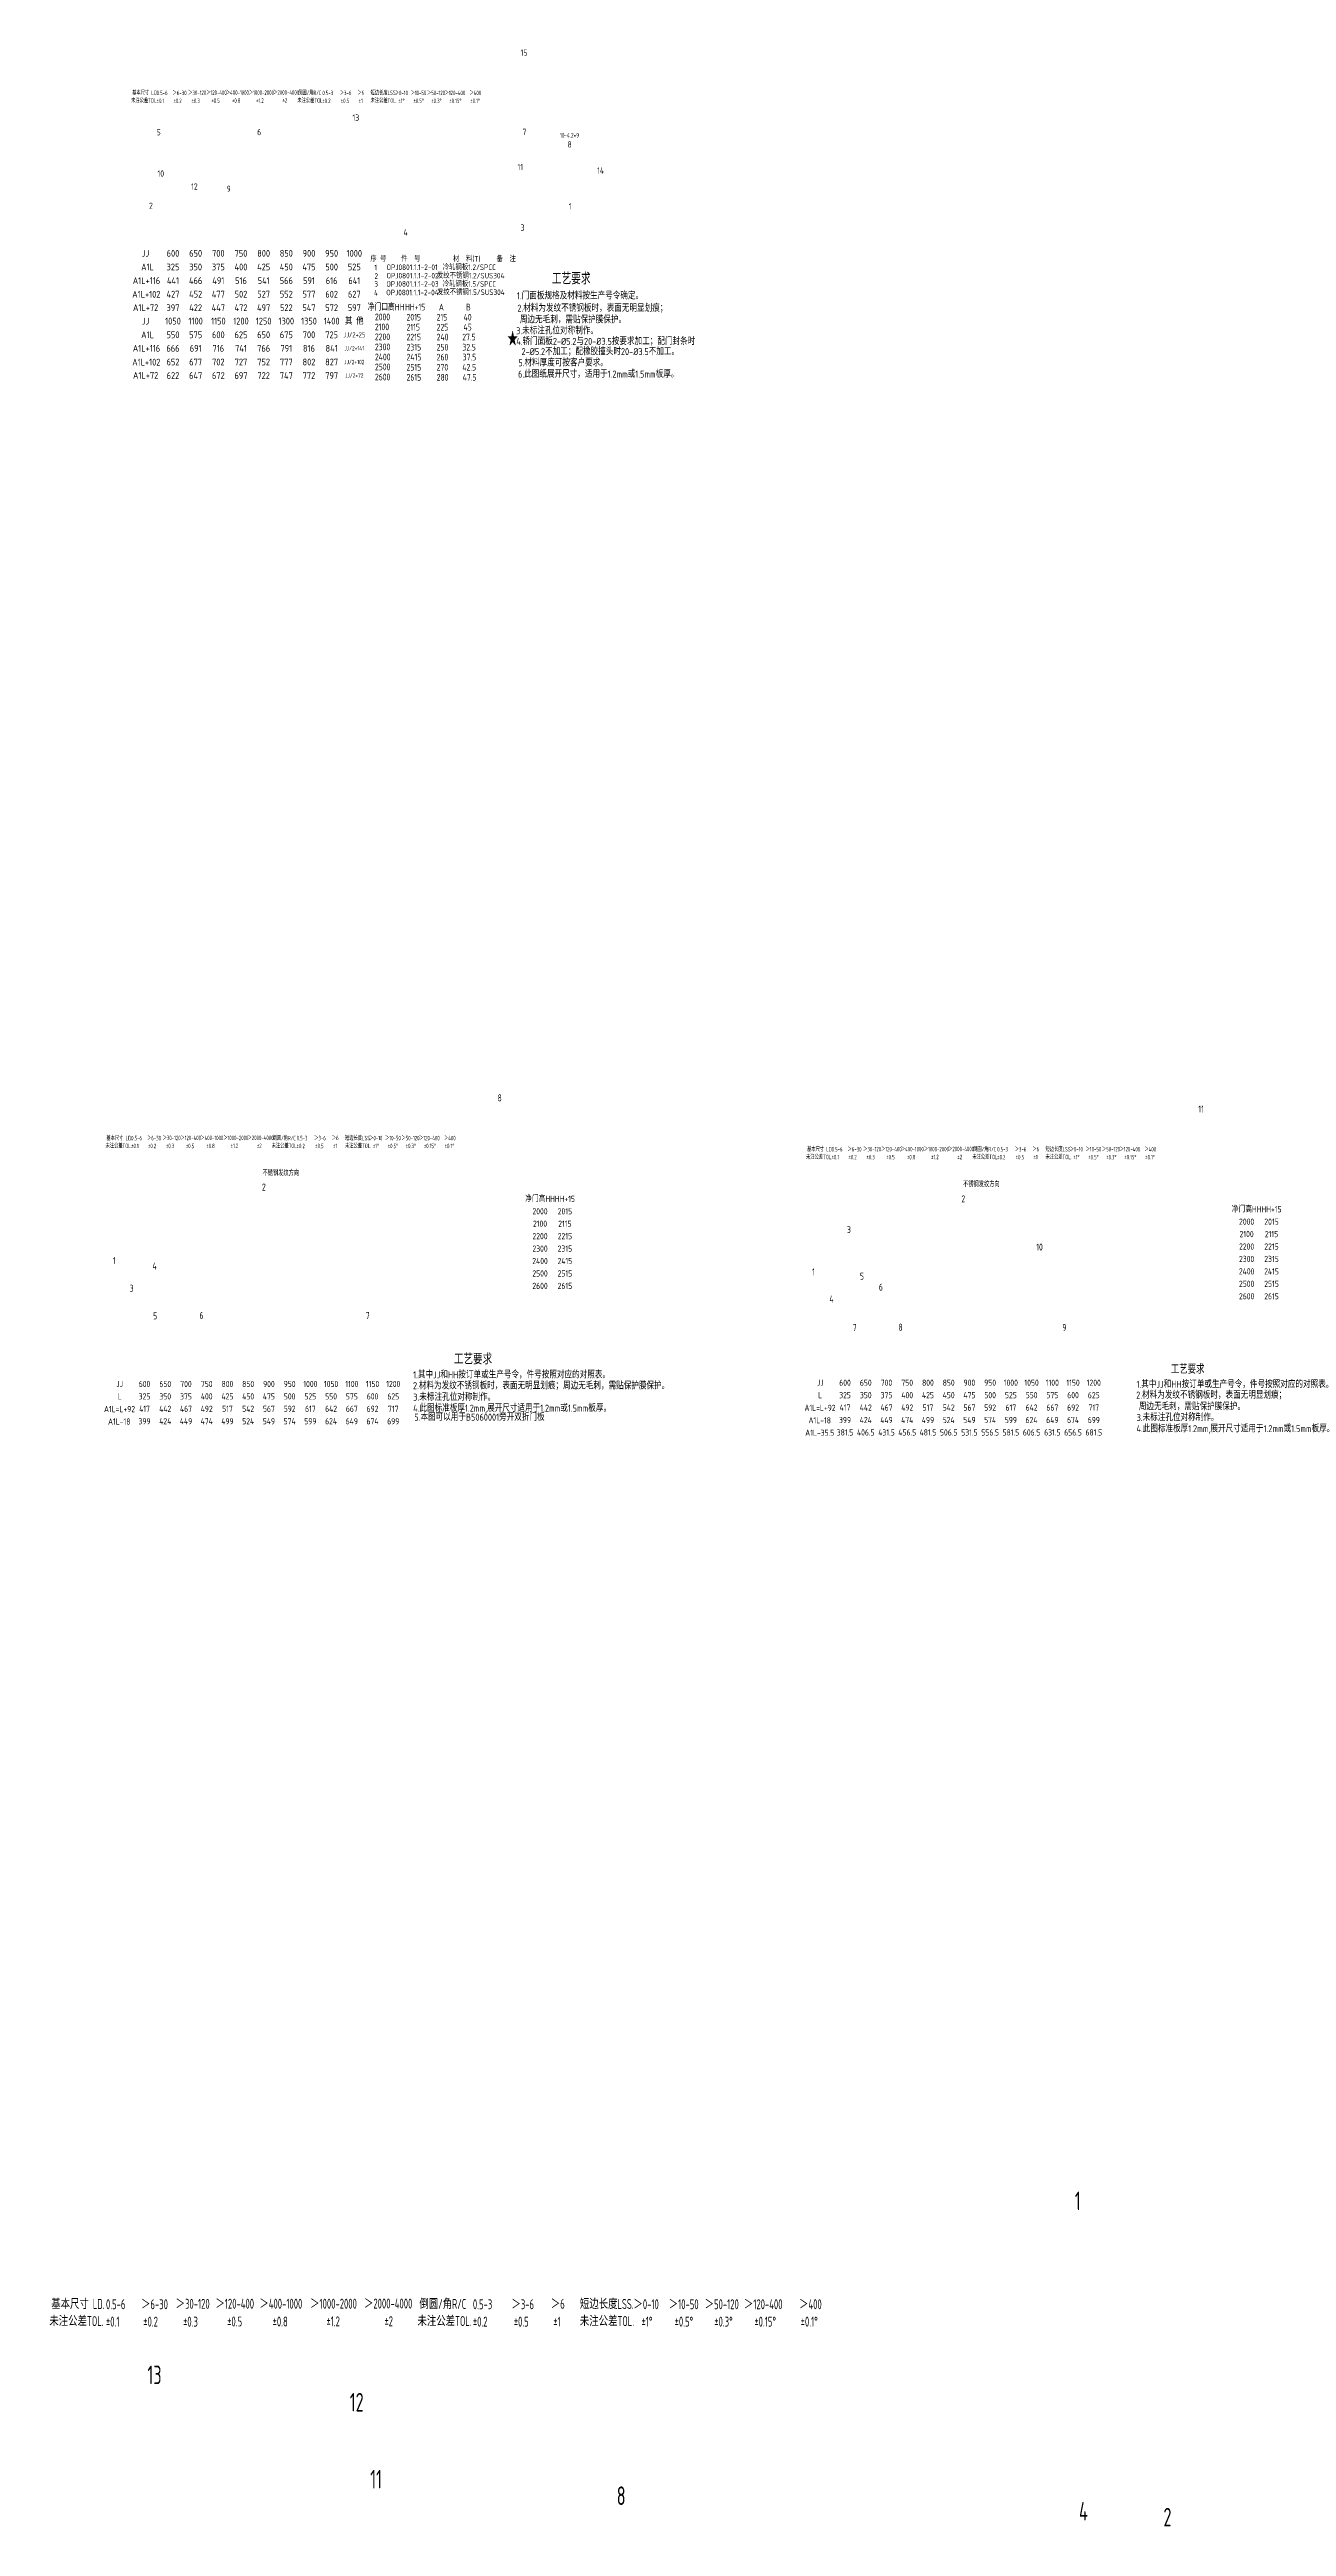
# Model space of a CAD drawing. Header units: inches. Extents: x 14216 to 120088, y -27128 to 23559.
# Drawn here: x 18953 to 19848, y 6245 to 8039 of the extents above; entities that cross this region are included whole.
import ezdxf
from ezdxf.enums import TextEntityAlignment as Align

# ---------------------------------------------------------------- set-up
doc = ezdxf.new("R2010")
doc.units = ezdxf.units.IN
doc.header["$LTSCALE"] = 0.3
doc.header["$MEASUREMENT"] = 0
for name, color, linetype in [('2', 2, 'Continuous'), ('2细实线', 2, 'Continuous'), ('6', 3, 'Continuous'), ('7', 4, 'Continuous')]:
    doc.layers.add(name, color=color, linetype=linetype)
doc.styles.add('HZ', font='isocp2.shx', dxfattribs={"width": 0.7, "bigfont": 'hztxt.shx'})

msp = doc.modelspace()

# ---------------------------------------------------------------- texts
at = {"layer": '2', "style": 'HZ'}
for s, height, width, p in [('序 号', 4.02, 0.85, (19185.6, 7885)), ('1', 4.02, 0.85, (19188.6, 7878.8)), ('2 ', 4.02, 0.85, (19188.6, 7872.6)), ('OPJ0801.1.1-2-02', 4.024, 0.85, (19197.3, 7872.9)), ('OPJ0801.1.1-2-01', 4.024, 0.85, (19197.3, 7879)), ('件  号', 4.02, 0.85, (19207.9, 7885)), ('发纹不锈钢1.2/SUS304', 4.024, 0.85, (19233.8, 7872.9)), ('冷轧钢板1.2/SPCC', 4.024, 0.85, (19238, 7879)), ('材  料(T)', 4.02, 0.85, (19245.4, 7885.1)), ('备  注', 4.02, 0.85, (19276.9, 7885)), ('净门口高HH', 4.84, 0.75, (19183.7, 7849.7)), ('4 ', 4.02, 0.85, (19188.3, 7860.5)), ('3', 4.02, 0.85, (19188.5, 7866.9)), ('OPJ0801.1.1-2-04', 4.024, 0.85, (19197.1, 7860.7)), ('OPJ0801.1.1-2-03', 4.024, 0.85, (19197.2, 7866.9)), ('发纹不锈钢1.5/SUS304', 4.024, 0.85, (19233.8, 7860.9)), ('冷轧钢板1.5/SPCC', 4.024, 0.85, (19238, 7866.9)), ('2000', 4.84, 0.75, (19188.9, 7842.6)), ('2100', 4.84, 0.75, (19188.9, 7835.4)), ('HH+15', 4.84, 0.75, (19210.7, 7849.7)), ('2015', 4.84, 0.75, (19211.8, 7842.4)), ('2115', 4.84, 0.75, (19211.8, 7835.2)), ('215', 4.84, 0.75, (19233.6, 7842.4)), ('225', 4.84, 0.75, (19233.6, 7835.2)), ('A', 4.84, 0.75, (19235.2, 7849.7)), ('45', 4.84, 0.75, (19253, 7835.2)), ('40', 4.84, 0.75, (19253.1, 7842.4)), ('B', 4.84, 0.75, (19254.8, 7849.7)), ('2200', 4.84, 0.75, (19188.9, 7828.2)), ('2300', 4.84, 0.75, (19188.9, 7820.9)), ('2215', 4.84, 0.75, (19211.8, 7828)), ('2315', 4.84, 0.75, (19211.8, 7820.7)), ('240', 4.84, 0.75, (19233.6, 7828)), ('250', 4.84, 0.75, (19233.6, 7820.7)), ('27.5', 4.84, 0.75, (19252.1, 7828)), ('32.5', 4.84, 0.75, (19252.2, 7820.7)), ('2400', 4.84, 0.75, (19188.9, 7813.6)), ('2500', 4.84, 0.75, (19188.9, 7806.4)), ('2600', 4.84, 0.75, (19188.9, 7799.1)), ('2415', 4.84, 0.75, (19211.8, 7813.5)), ('2515', 4.84, 0.75, (19211.8, 7806.2)), ('2615', 4.84, 0.75, (19211.8, 7798.9)), ('260', 4.84, 0.75, (19233.6, 7813.5)), ('270', 4.84, 0.75, (19233.6, 7806.2)), ('280', 4.84, 0.75, (19233.6, 7798.9)), ('42.5', 4.84, 0.75, (19252.2, 7806.2)), ('37.5', 4.84, 0.75, (19252.4, 7813.5)), ('47.5', 4.84, 0.75, (19252.4, 7798.9))]:
    msp.add_text(s, height=height, dxfattribs=dict(at, width=width)).set_placement(p)
at = {"layer": '2', "color": 6, "style": 'HZ', "width": 0.7}
for p in [(19107.6, 7223.2), (19614.5, 7215.1)]:
    msp.add_text('不锈钢发纹方向', height=4, dxfattribs=at).set_placement(p)
at = {"layer": '2', "color": 6, "insert": (19329.7, 7976.5), "char_height": 3.52, "attachment_point": 5, "style": 'HZ'}
msp.add_mtext('\\A1;10-4.2*9', dxfattribs=at)
at = {"layer": '2细实线', "color": 6, "style": 'HZ', "width": 0.8}
for s, height, p in [('15', 4.5, (19294.3, 8034.1)), ('5', 4.5, (19031, 7976.5)), ('6', 4.5, (19103.7, 7976.6)), ('13', 4.5, (19172.7, 7987.1)), ('7', 4.5, (19295.7, 7976.8)), ('8', 4.5, (19328.3, 7967.7)), ('10', 4.5, (19031.6, 7946.6)), ('11', 4.5, (19292.1, 7951.3)), ('14', 4.5, (19349.7, 7948.8)), ('2', 4.5, (19025.5, 7923.3)), ('12', 4.5, (19055.9, 7937.2)), ('9', 4.5, (19081.6, 7935.6)), ('1', 4.5, (19329.2, 7922.9)), ('4', 4.5, (19209.6, 7904)), ('3', 4.5, (19294.4, 7907.5)), ('1.门面板规格及材料按生产号令确定。', 5.083, (19291.7, 7857.8)), ('3.未标注孔位对称制作。', 5.083, (19291.1, 7832.5)), ('2.材料为发纹不锈钢板时，表面无明显划痕；', 5.083, (19292, 7848.8)), ('周边无毛刺，需贴保护膜保护。', 5.083, (19293.8, 7840.5)), ('4.轿门面板2-%%c5.2与20-%%c3.5按要求加工；配门封条时', 5.083, (19291.2, 7824.8)), ('2-%%c5.2不加工；配橡胶撞头时20-%%c3.5不加工。', 5.083, (19295, 7817.4)), ('6.此图纸展开尺寸，适用于1.2mm或1.5mm板厚。', 5.083, (19292.5, 7801.1)), ('5.材料厚度可按客户要求。', 5.083, (19292.7, 7809.3)), ('1.其中JJ和HH按订单或生产号令，件号按照对应的对照表。', 5.083, (19216.6, 7076.6)), ('2.材料为发纹不锈钢板时，表面无明显划痕；周边无毛刺，需贴保护膜保护。', 5.083, (19216.5, 7068.7)), ('3.未标注孔位对称制作。', 5.083, (19216.7, 7060.4)), ('1.其中JJ和HH按订单或生产号令，件号按照对应的对照表。', 5.083, (19740, 7069.7)), ('2.材料为发纹不锈钢板时，表面无明显划痕；', 5.083, (19739.8, 7061.9)), ('4.此图标准板厚1.2mm,展开尺寸适用于1.2mm或1.5mm板厚。', 5.083, (19216.6, 7052.4)), ('5.本图可以用于B5060001旁开双折门板', 5.083, (19217.4, 7045.9)), ('3.未标注孔位对称制作。', 5.083, (19740.1, 7045.7)), ('周边无毛刺，需贴保护膜保护。', 5.083, (19741.7, 7053.6)), ('4.此图标准板厚1.2mm,展开尺寸适用于1.2mm或1.5mm板厚。', 5.083, (19740, 7037.6))]:
    msp.add_text(s, height=height, dxfattribs=at).set_placement(p)
at = {"layer": '2细实线', "style": 'HZ', "width": 0.8}
for s, height, p in [('JJ', 4.92, (19022.9, 7891.1)), ('600', 4.92, (19042.8, 7891.1)), ('650', 4.92, (19059.2, 7891.1)), ('700', 4.92, (19075.6, 7891.1)), ('750', 4.92, (19092, 7891.1)), ('800', 4.92, (19108.4, 7891.1)), ('850', 4.92, (19124.8, 7891.1)), ('900', 4.92, (19141.2, 7891.1)), ('950', 4.92, (19157.6, 7891.1)), ('1000', 4.92, (19174, 7891.1)), ('A1L+116', 4.92, (19023.6, 7871.3)), ('A1L', 4.92, (19024.4, 7881.2)), ('325', 4.92, (19042.8, 7881.2)), ('441', 4.92, (19042.8, 7871.3)), ('466', 4.92, (19059.2, 7871.3)), ('350', 4.92, (19059.2, 7881.2)), ('375', 4.92, (19075.6, 7881.2)), ('491', 4.92, (19075.6, 7871.3)), ('400', 4.92, (19092, 7881.2)), ('516', 4.92, (19092, 7871.3)), ('425', 4.92, (19108.4, 7881.2)), ('541', 4.92, (19108.4, 7871.3)), ('450', 4.92, (19124.8, 7881.2)), ('566', 4.92, (19124.8, 7871.3)), ('475', 4.92, (19141.2, 7881.2)), ('591', 4.92, (19141.2, 7871.3)), ('500', 4.92, (19157.6, 7881.2)), ('616', 4.92, (19157.6, 7871.3)), ('525', 4.92, (19174, 7881.2)), ('641', 4.92, (19174, 7871.3)), ('A1L+102', 4.92, (19023.5, 7861.4)), ('427', 4.92, (19042.8, 7861.5)), ('452', 4.92, (19059.2, 7861.5)), ('477', 4.92, (19075.6, 7861.5)), ('502', 4.92, (19092, 7861.5)), ('527', 4.92, (19108.4, 7861.5)), ('552', 4.92, (19124.8, 7861.5)), ('577', 4.92, (19141.2, 7861.5)), ('602', 4.92, (19157.6, 7861.5)), ('627', 4.92, (19174, 7861.5)), ('A1L+72', 4.92, (19023, 7851.8)), ('JJ', 4.92, (19022.9, 7842)), ('1050', 4.92, (19042.8, 7842)), ('397', 4.92, (19042.8, 7851.7)), ('1100', 4.92, (19059.2, 7842)), ('422', 4.92, (19059.2, 7851.7)), ('1150', 4.92, (19075.6, 7842)), ('447', 4.92, (19075.6, 7851.7)), ('1200', 4.92, (19092, 7842)), ('472', 4.92, (19092, 7851.7)), ('1250', 4.92, (19108.4, 7842)), ('497', 4.92, (19108.4, 7851.7)), ('1300', 4.92, (19124.8, 7842)), ('522', 4.92, (19124.8, 7851.7)), ('1350', 4.92, (19141.2, 7842)), ('547', 4.92, (19141.2, 7851.7)), ('1400', 4.92, (19157.6, 7842)), ('572', 4.92, (19157.6, 7851.7)), ('其 他', 4.92, (19174, 7842)), ('597', 4.92, (19174, 7851.7)), ('A1L+116', 4.92, (19023.6, 7822.3)), ('A1L', 4.92, (19024.4, 7832.1)), ('666', 4.92, (19042.8, 7822.3)), ('550', 4.92, (19042.8, 7832.1)), ('575', 4.92, (19059.2, 7832.1)), ('691', 4.92, (19059.2, 7822.3)), ('600', 4.92, (19075.6, 7832.1)), ('716', 4.92, (19075.6, 7822.3)), ('625', 4.92, (19092, 7832.1)), ('741', 4.92, (19092, 7822.3)), ('766', 4.92, (19108.4, 7822.3)), ('650', 4.92, (19108.4, 7832.1)), ('675', 4.92, (19124.8, 7832.1)), ('791', 4.92, (19124.8, 7822.3)), ('700', 4.92, (19141.2, 7832.1)), ('816', 4.92, (19141.2, 7822.3)), ('725', 4.92, (19157.6, 7832.1)), ('841', 4.92, (19157.6, 7822.3)), ('JJ/2+25', 3.78, (19174, 7832.1)), ('JJ/2+141', 3.19, (19174, 7822.3)), ('A1L+102', 4.92, (19023.5, 7812.3)), ('A1L+72', 4.92, (19023, 7802.7)), ('652', 4.92, (19042.8, 7812.4)), ('622', 4.92, (19042.8, 7802.6)), ('647', 4.92, (19059.2, 7802.6)), ('677', 4.92, (19059.2, 7812.4)), ('702', 4.92, (19075.6, 7812.4)), ('672', 4.92, (19075.6, 7802.6)), ('697', 4.92, (19092, 7802.6)), ('727', 4.92, (19092, 7812.4)), ('752', 4.92, (19108.4, 7812.4)), ('722', 4.92, (19108.4, 7802.6)), ('777', 4.92, (19124.8, 7812.4)), ('747', 4.92, (19124.8, 7802.6)), ('802', 4.92, (19141.2, 7812.4)), ('772', 4.92, (19141.2, 7802.6)), ('797', 4.92, (19157.6, 7802.6)), ('827', 4.92, (19157.6, 7812.4)), ('JJ/2+102', 3.19, (19174, 7812.4)), ('JJ/2+72', 3.19, (19174, 7802.6)), ('净门高HH', 4.5, (19308.4, 7206.5)), ('2000', 4.5, (19308.4, 7197.5)), ('HH+15', 4.5, (19326.4, 7206.5)), ('2015', 4.5, (19326.4, 7197.5)), ('净门高HH', 4.5, (19819.7, 7199)), ('2000', 4.5, (19819.7, 7190)), ('HH+15', 4.5, (19837.7, 7199)), ('2015', 4.5, (19837.7, 7190)), ('2200', 4.5, (19308.4, 7179.5)), ('2100', 4.5, (19308.4, 7188.5)), ('2215', 4.5, (19326.4, 7179.5)), ('2115', 4.5, (19326.4, 7188.5)), ('2200', 4.5, (19819.7, 7172)), ('2100', 4.5, (19819.7, 7181)), ('2215', 4.5, (19837.7, 7172)), ('2115', 4.5, (19837.7, 7181)), ('2400', 4.5, (19308.4, 7161.5)), ('2300', 4.5, (19308.4, 7170.5)), ('2315', 4.5, (19326.4, 7170.5)), ('2415', 4.5, (19326.4, 7161.5)), ('2400', 4.5, (19819.7, 7154)), ('2300', 4.5, (19819.7, 7163)), ('2415', 4.5, (19837.7, 7154)), ('2315', 4.5, (19837.7, 7163)), ('2500', 4.5, (19308.4, 7152.5)), ('2600', 4.5, (19308.4, 7143.5)), ('2515', 4.5, (19326.4, 7152.5)), ('2615', 4.5, (19326.4, 7143.5)), ('2500', 4.5, (19819.7, 7145)), ('2600', 4.5, (19819.7, 7136)), ('2515', 4.5, (19837.7, 7145)), ('2615', 4.5, (19837.7, 7136)), ('JJ', 4.5, (19004.2, 7072.5)), ('L', 4.5, (19004.2, 7063.5)), ('325', 4.5, (19022.2, 7063.5)), ('600', 4.5, (19022.2, 7072.5)), ('650', 4.5, (19037.2, 7072.5)), ('350', 4.5, (19037.2, 7063.5)), ('375', 4.5, (19052.2, 7063.5)), ('700', 4.5, (19052.2, 7072.5)), ('750', 4.5, (19067.2, 7072.5)), ('400', 4.5, (19067.2, 7063.5)), ('425', 4.5, (19082.2, 7063.5)), ('800', 4.5, (19082.2, 7072.5)), ('450', 4.5, (19097.2, 7063.5)), ('850', 4.5, (19097.2, 7072.5)), ('475', 4.5, (19112.2, 7063.5)), ('900', 4.5, (19112.2, 7072.5)), ('950', 4.5, (19127.2, 7072.5)), ('500', 4.5, (19127.2, 7063.5)), ('1000', 4.5, (19142.2, 7072.5)), ('525', 4.5, (19142.2, 7063.5)), ('1050', 4.5, (19157.2, 7072.5)), ('550', 4.5, (19157.2, 7063.5)), ('1100', 4.5, (19172.2, 7072.5)), ('575', 4.5, (19172.2, 7063.5)), ('1150', 4.5, (19187.2, 7072.5)), ('600', 4.5, (19187.2, 7063.5)), ('1200', 4.5, (19202.2, 7072.5)), ('625', 4.5, (19202.2, 7063.5)), ('JJ', 4.5, (19511.1, 7073.4)), ('L', 4.5, (19511.1, 7064.4)), ('325', 4.5, (19529.1, 7064.4)), ('600', 4.5, (19529.1, 7073.4)), ('350', 4.5, (19544.1, 7064.4)), ('650', 4.5, (19544.1, 7073.4)), ('375', 4.5, (19559.1, 7064.4)), ('700', 4.5, (19559.1, 7073.4)), ('750', 4.5, (19574.1, 7073.4)), ('400', 4.5, (19574.1, 7064.4)), ('425', 4.5, (19589.1, 7064.4)), ('800', 4.5, (19589.1, 7073.4)), ('450', 4.5, (19604.1, 7064.4)), ('850', 4.5, (19604.1, 7073.4)), ('475', 4.5, (19619.1, 7064.4)), ('900', 4.5, (19619.1, 7073.4)), ('950', 4.5, (19634.1, 7073.4)), ('500', 4.5, (19634.1, 7064.4)), ('1000', 4.5, (19649.1, 7073.4)), ('525', 4.5, (19649.1, 7064.4)), ('1050', 4.5, (19664.1, 7073.4)), ('550', 4.5, (19664.1, 7064.4)), ('1100', 4.5, (19679.1, 7073.4)), ('575', 4.5, (19679.1, 7064.4)), ('1150', 4.5, (19694.1, 7073.4)), ('600', 4.5, (19694.1, 7064.4)), ('1200', 4.5, (19709.1, 7073.4)), ('625', 4.5, (19709.1, 7064.4)), ('A1L=L+92', 4.5, (19004.1, 7054.3)), ('399', 4.5, (19022.2, 7045.5)), ('417', 4.5, (19022.2, 7054.5)), ('442', 4.5, (19037.2, 7054.5)), ('424', 4.5, (19037.2, 7045.5)), ('449', 4.5, (19052.2, 7045.5)), ('467', 4.5, (19052.2, 7054.5)), ('492', 4.5, (19067.2, 7054.5)), ('474', 4.5, (19067.2, 7045.5)), ('499', 4.5, (19082.2, 7045.5)), ('517', 4.5, (19082.2, 7054.5)), ('542', 4.5, (19097.2, 7054.5)), ('524', 4.5, (19097.2, 7045.5)), ('549', 4.5, (19112.2, 7045.5)), ('567', 4.5, (19112.2, 7054.5)), ('592', 4.5, (19127.2, 7054.5)), ('574', 4.5, (19127.2, 7045.5)), ('599', 4.5, (19142.2, 7045.5)), ('617', 4.5, (19142.2, 7054.5)), ('642', 4.5, (19157.2, 7054.5)), ('624', 4.5, (19157.2, 7045.5)), ('649', 4.5, (19172.2, 7045.5)), ('667', 4.5, (19172.2, 7054.5)), ('692', 4.5, (19187.2, 7054.5)), ('674', 4.5, (19187.2, 7045.5)), ('699', 4.5, (19202.2, 7045.5)), ('717', 4.5, (19202.2, 7054.5)), ('A1L=L+92', 4.5, (19511, 7055.2)), ('A1L-18', 4.5, (19510.8, 7046.2)), ('399', 4.5, (19529.1, 7046.4)), ('417', 4.5, (19529.1, 7055.4)), ('442', 4.5, (19544.1, 7055.4)), ('424', 4.5, (19544.1, 7046.4)), ('449', 4.5, (19559.1, 7046.4)), ('467', 4.5, (19559.1, 7055.4)), ('492', 4.5, (19574.1, 7055.4)), ('474', 4.5, (19574.1, 7046.4)), ('499', 4.5, (19589.1, 7046.4)), ('517', 4.5, (19589.1, 7055.4)), ('542', 4.5, (19604.1, 7055.4)), ('524', 4.5, (19604.1, 7046.4)), ('549', 4.5, (19619.1, 7046.4)), ('567', 4.5, (19619.1, 7055.4)), ('592', 4.5, (19634.1, 7055.4)), ('574', 4.5, (19634.1, 7046.4)), ('599', 4.5, (19649.1, 7046.4)), ('617', 4.5, (19649.1, 7055.4)), ('642', 4.5, (19664.1, 7055.4)), ('624', 4.5, (19664.1, 7046.4)), ('649', 4.5, (19679.1, 7046.4)), ('667', 4.5, (19679.1, 7055.4)), ('692', 4.5, (19694.1, 7055.4)), ('674', 4.5, (19694.1, 7046.4)), ('699', 4.5, (19709.1, 7046.4)), ('717', 4.5, (19709.1, 7055.4)), ('A1L-18', 4.5, (19003.9, 7045.3)), ('A1L-35.5', 4.5, (19510.8, 7037.2)), ('381.5', 4.5, (19529.1, 7037.4)), ('406.5', 4.5, (19544.1, 7037.4)), ('431.5', 4.5, (19559.1, 7037.4)), ('456.5', 4.5, (19574.1, 7037.4)), ('481.5', 4.5, (19589.1, 7037.4)), ('506.5', 4.5, (19604.1, 7037.4)), ('531.5', 4.5, (19619.1, 7037.4)), ('556.5', 4.5, (19634.1, 7037.4)), ('581.5', 4.5, (19649.1, 7037.4)), ('606.5', 4.5, (19664.1, 7037.4)), ('631.5', 4.5, (19679.1, 7037.4)), ('656.5', 4.5, (19694.1, 7037.4)), ('681.5', 4.5, (19709.1, 7037.4))]:
    msp.add_text(s, height=height, dxfattribs=at).set_placement(p, align=Align.MIDDLE_CENTER)
at = {"layer": '6', "style": 'HZ', "width": 0.7}
for s, p in [('未注公差TOL.', (19012.5, 8000.1)), ('基本尺寸 LD.', (19013.2, 8005.7)), ('0.5-6', (19031, 8005.6)), ('%%P0.1', (19031, 7999.9)), ('＞6-30', (19042.5, 8005.6)), ('%%P0.2', (19043.2, 7999.9)), ('＞30-120', (19053.8, 8005.7)), ('%%P0.3', (19056.2, 7999.9)), ('＞120-400', (19066.8, 8005.8)), ('%%P0.5', (19070.6, 8000)), ('＞400-1000', (19081.1, 8005.8)), ('%%P0.8', (19085.5, 8000)), ('＞1000-2000', (19097.7, 8005.8)), ('%%P1.2', (19103, 8000)), ('＞2000-4000', (19115.3, 8005.9)), ('%%P2', (19122, 8000.1)), ('未注公差TOL.', (19132.8, 8000.1)), ('倒圆/角R/C', (19133.4, 8005.7)), ('0.5-3', (19150.9, 8005.6)), ('%%P0.2', (19150.9, 7999.9)), ('＞3-6', (19163.5, 8005.6)), ('%%P0.5', (19164.2, 7999.9)), ('＞6', (19176.3, 8005.7)), ('%%P1', (19177.1, 7999.9)), ('短边长度LSS.', (19185.8, 8005.7)), ('未注公差TOL.', (19185.8, 8000.1)), ('＞0-10', (19203.3, 8005.6)), ('%%P1%%D', (19205.9, 7999.9)), ('＞10-50', (19214.8, 8005.6)), ('%%P0.5%%D', (19216.8, 7999.9)), ('＞50-120', (19226.6, 8005.6)), ('%%P0.3%%D', (19229.7, 7999.9)), ('＞120-400', (19239.4, 8005.6)), ('%%P0.15%%D', (19242.8, 7999.9)), ('＞400', (19257.4, 8005.6)), ('%%P0.1%%D', (19257.9, 7999.9)), ('未注公差TOL.', (18994, 7243.3)), ('基本尺寸 LD.', (18994.6, 7248.9)), ('0.5-6', (19012.5, 7248.9)), ('%%P0.1', (19012.5, 7243.2)), ('＞6-30', (19024, 7248.9)), ('%%P0.2', (19024.7, 7243.2)), ('＞30-120', (19035.3, 7249)), ('%%P0.3', (19037.7, 7243.2)), ('＞120-400', (19048.2, 7249)), ('%%P0.5', (19052.1, 7243.2)), ('＞400-1000', (19062.6, 7249)), ('%%P0.8', (19066.9, 7243.2)), ('＞1000-2000', (19079.2, 7249)), ('%%P1.2', (19084.5, 7243.3)), ('＞2000-4000', (19096.8, 7249.1)), ('%%P2', (19103.5, 7243.3)), ('未注公差TOL.', (19114.2, 7243.3)), ('倒圆/角R/C', (19114.9, 7248.9)), ('0.5-3', (19132.3, 7248.9)), ('%%P0.2', (19132.3, 7243.2)), ('＞3-6', (19145, 7248.9)), ('%%P0.5', (19145.7, 7243.2)), ('＞6', (19157.8, 7249)), ('%%P1', (19158.6, 7243.2)), ('短边长度LSS.', (19167.3, 7248.9)), ('未注公差TOL.', (19167.3, 7243.3)), ('＞0-10', (19184.8, 7248.9)), ('%%P1%%D', (19187.4, 7243.2)), ('＞10-50', (19196.3, 7248.9)), ('%%P0.5%%D', (19198.2, 7243.2)), ('＞50-120', (19208.1, 7248.9)), ('%%P0.3%%D', (19211.2, 7243.2)), ('＞120-400', (19220.9, 7248.9)), ('%%P0.15%%D', (19224.3, 7243.2)), ('＞400', (19238.9, 7248.9)), ('%%P0.1%%D', (19239.4, 7243.2)), ('未注公差TOL.', (19500.9, 7235.2)), ('基本尺寸 LD.', (19501.6, 7240.8)), ('0.5-6', (19519.4, 7240.8)), ('%%P0.1', (19519.4, 7235.1)), ('＞6-30', (19530.9, 7240.8)), ('%%P0.2', (19531.6, 7235.1)), ('＞30-120', (19542.2, 7240.9)), ('%%P0.3', (19544.6, 7235.1)), ('＞120-400', (19555.2, 7240.9)), ('%%P0.5', (19559, 7235.1)), ('＞400-1000', (19569.5, 7240.9)), ('%%P0.8', (19573.9, 7235.1)), ('＞1000-2000', (19586.1, 7240.9)), ('%%P1.2', (19591.4, 7235.2)), ('＞2000-4000', (19603.7, 7241)), ('%%P2', (19610.4, 7235.2)), ('未注公差TOL.', (19621.2, 7235.2)), ('倒圆/角R/C', (19621.8, 7240.8)), ('0.5-3', (19639.2, 7240.8)), ('%%P0.2', (19639.2, 7235.1)), ('＞3-6', (19651.9, 7240.8)), ('%%P0.5', (19652.6, 7235.1)), ('＞6', (19664.7, 7240.9)), ('%%P1', (19665.5, 7235.1)), ('短边长度LSS.', (19674.2, 7240.8)), ('未注公差TOL.', (19674.2, 7235.2)), ('＞0-10', (19691.7, 7240.8)), ('%%P1%%D', (19694.3, 7235.1)), ('＞10-50', (19703.2, 7240.8)), ('%%P0.5%%D', (19705.1, 7235.1)), ('＞50-120', (19715, 7240.8)), ('%%P0.3%%D', (19718.1, 7235.1)), ('＞120-400', (19727.8, 7240.8)), ('%%P0.15%%D', (19731.2, 7235.1)), ('＞400', (19745.8, 7240.8)), ('%%P0.1%%D', (19746.3, 7235.1))]:
    msp.add_text(s, height=3.25, dxfattribs=at).set_placement(p)
at = {"layer": '6', "color": 2, "style": 'HZ', "width": 0.7}
for s, p in [('基本尺寸 LD.', (18954.7, 6402.8)), ('0.5-6', (18994.3, 6402.6)), ('＞6-30', (19019.7, 6402.6)), ('＞30-120', (19044.7, 6402.9)), ('＞120-400', (19073.5, 6403)), ('＞400-1000', (19105.3, 6403)), ('＞1000-2000', (19142, 6403)), ('＞2000-4000', (19181, 6403.1)), ('倒圆/角R/C', (19221.1, 6402.8)), ('0.5-3', (19259.8, 6402.6)), ('＞3-6', (19287.7, 6402.6)), ('＞6', (19316.2, 6402.9)), ('短边长度LSS.', (19337.2, 6402.8)), ('＞0-10', (19376, 6402.6)), ('＞10-50', (19401.5, 6402.6)), ('＞50-120', (19427.5, 6402.6)), ('＞120-400', (19455.9, 6402.6)), ('＞400', (19495.8, 6402.6)), ('未注公差TOL.', (18953.3, 6390.4)), ('%%P0.1', (18994.3, 6390)), ('%%P0.2', (19021.3, 6390)), ('%%P0.3', (19050.1, 6390)), ('%%P0.5', (19082, 6390.1)), ('%%P0.8', (19114.9, 6390.1)), ('%%P1.2', (19153.8, 6390.2)), ('%%P2', (19195.8, 6390.3)), ('未注公差TOL.', (19219.7, 6390.4)), ('%%P0.2', (19259.8, 6390)), ('%%P0.5', (19289.4, 6390)), ('%%P1', (19318, 6390)), ('未注公差TOL.', (19337.2, 6390.4)), ('%%P1%%D', (19381.8, 6390)), ('%%P0.5%%D', (19405.8, 6390)), ('%%P0.3%%D', (19434.5, 6390)), ('%%P0.15%%D', (19463.5, 6390)), ('%%P0.1%%D', (19497, 6390))]:
    msp.add_text(s, height=7.2, dxfattribs=at).set_placement(p)
at = {"layer": '7', "style": 'HZ'}
for s, height, width, p in [('工艺要求', 8.47, 0.75, (19317, 7868.6)), ('8', 5.1, 0.7, (19277.7, 7277.1)), ('11', 5.1, 0.7, (19784.8, 7269)), ('2', 5.1, 0.7, (19107.2, 7212.5)), ('2', 5.1, 0.7, (19613.3, 7203.9)), ('3', 5.1, 0.7, (19530.5, 7181.7)), ('10', 5.1, 0.7, (19667.5, 7169.1)), ('1', 5.1, 0.7, (18999.3, 7159.2)), ('4', 5.1, 0.7, (19028, 7155.3)), ('1', 5.1, 0.7, (19505.3, 7151.1)), ('3', 5.1, 0.7, (19011.5, 7139.2)), ('5', 5.1, 0.7, (19539.9, 7148)), ('6', 5.1, 0.7, (19553.6, 7140.1)), ('5', 5.1, 0.7, (19028.4, 7119.2)), ('6', 5.1, 0.7, (19062, 7119.6)), ('7', 5.1, 0.7, (19182.3, 7119.4)), ('4', 5.1, 0.7, (19517.8, 7131.4)), ('7', 5.1, 0.7, (19534.7, 7110.9)), ('8', 5.1, 0.7, (19567.8, 7111)), ('9', 5.1, 0.7, (19686.4, 7110.8)), ('1', 13.5, 0.7, (19695.4, 6474.3)), ('13', 13.5, 0.7, (19024.3, 6348.3)), ('12', 13.5, 0.7, (19170.7, 6328.5)), ('11', 13.5, 0.7, (19185.5, 6272.8)), ('8', 13.5, 0.7, (19363.9, 6260.8)), ('4', 13.5, 0.7, (19698.4, 6249.6)), ('2', 13.5, 0.7, (19759.5, 6245.3))]:
    msp.add_text(s, height=height, dxfattribs=dict(at, width=width)).set_placement(p)
at = {"layer": '7', "color": 3, "style": 'HZ', "width": 0.75}
for s, height, p in [('★', 10.6, (19284.6, 7823.9)), ('工艺要求', 8, (19246.1, 7086.6)), ('工艺要求', 6, (19764.9, 7080))]:
    msp.add_text(s, height=height, dxfattribs=at).set_placement(p)

doc.saveas('drawing.dxf')
